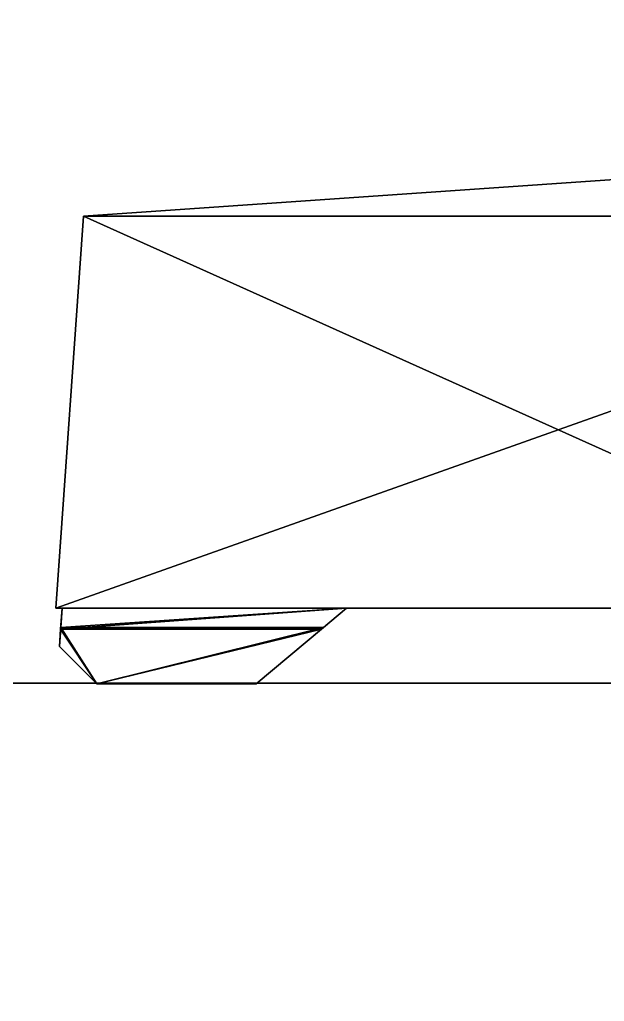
# Model space of a CAD drawing. Extents: x -469 to 3226, y 1395 to 4288.
# Drawn here: x 184.3 to 215.5, y 2224 to 2276.4 of the extents above; entities that cross this region are included whole.
import ezdxf

# ---------------------------------------------------------------- set-up
doc = ezdxf.new("R2010")
doc.units = 0
for name, color, linetype in [('LAYER0', 7, 'CONTINUOUS'), ('LAYER1', 7, 'CONTINUOUS'), ('LAYER101', 7, 'CONTINUOUS'), ('LAYER138', 253, 'CONTINUOUS'), ('LAYER141', 253, 'CONTINUOUS'), ('LAYER144', 253, 'CONTINUOUS'), ('LAYER147', 253, 'CONTINUOUS'), ('LAYER150', 253, 'CONTINUOUS'), ('LAYER83', 9, 'CONTINUOUS'), ('LAYER85', 7, 'CONTINUOUS'), ('LAYER92', 7, 'CONTINUOUS'), ('LAYER93', 7, 'CONTINUOUS'), ('LAYER94', 7, 'CONTINUOUS'), ('LAYER95', 7, 'CONTINUOUS'), ('LAYER96', 7, 'CONTINUOUS')]:
    doc.layers.add(name, color=color, linetype=linetype)

msp = doc.modelspace()

# ---------------------------------------------------------------- linework, layer by layer
at = {"layer": 'LAYER0', "invisible_edges": 1}
for points in [[(3116.174, 4288.024, -5), (-468.8259, 1395.024, -5), (-468.8259, 4288.024, -5), (3116.174, 4288.024, -5)], [(-468.8259, 1395.024, -5), (3116.174, 4288.024, -5), (3116.174, 1395.024, -5), (-468.8259, 1395.024, -5)], [(3116.174, 1395.024), (-468.8259, 4288.024), (-468.8259, 1395.024), (3116.174, 1395.024)], [(-468.8259, 4288.024), (3116.174, 1395.024), (3116.174, 4288.024), (-468.8259, 4288.024)]]:
    msp.add_3dface(points, dxfattribs=at)
at = {"layer": 'LAYER101', "invisible_edges": 1}
for points in [[(-303.8259, 2241.024, 2379), (276.1741, 3045.694, 2379), (-303.8259, 3045.694, 2379), (-303.8259, 2241.024, 2379)], [(276.1741, 3045.694, 2379), (-303.8259, 2241.024, 2379), (276.1741, 2241.024, 2379), (276.1741, 3045.694, 2379)], [(276.1741, 2241.024, 2361), (-303.8259, 3045.694, 2361), (276.1741, 3045.694, 2361), (276.1741, 2241.024, 2361)], [(-303.8259, 3045.694, 2361), (276.1741, 2241.024, 2361), (-303.8259, 2241.024, 2361), (-303.8259, 3045.694, 2361)], [(-303.8259, 2241.024, 2379), (276.1741, 2241.024, 2361), (276.1741, 2241.024, 2379), (-303.8259, 2241.024, 2379)], [(276.1741, 2241.024, 2361), (-303.8259, 2241.024, 2379), (-303.8259, 2241.024, 2361), (276.1741, 2241.024, 2361)]]:
    msp.add_3dface(points, dxfattribs=at)
at = {"layer": 'LAYER138'}
for points in [[(187.6797, 2265.949, 175.6), (245.1851, 2269.924, 175.6), (245.1851, 2265.949, 175.6), (187.6797, 2265.949, 175.6)], [(187.6797, 2265.949, 190.4), (245.1851, 2265.949, 190.4), (245.1851, 2269.924, 190.4), (187.6797, 2265.949, 190.4)], [(187.6797, 2265.949, 175.6), (187.6797, 2265.949, 190.4), (245.1851, 2269.924, 190.4), (187.6797, 2265.949, 175.6)], [(245.1851, 2269.924, 175.6), (187.6797, 2265.949, 175.6), (245.1851, 2269.924, 190.4), (245.1851, 2269.924, 175.6)], [(245.1851, 2265.949, 191.8), (187.6797, 2265.949, 191.8), (186.2164, 2245.024, 191.8), (245.1851, 2265.949, 191.8)], [(234.2143, 2245.024, 191.8), (245.1851, 2265.949, 191.8), (186.2164, 2245.024, 191.8), (234.2143, 2245.024, 191.8)], [(186.2164, 2245.024, 191.8), (187.6797, 2265.949, 174.2), (186.2164, 2245.024, 174.2), (186.2164, 2245.024, 191.8)], [(187.6797, 2265.949, 191.8), (187.6797, 2265.949, 174.2), (186.2164, 2245.024, 191.8), (187.6797, 2265.949, 191.8)], [(234.2143, 2245.024, 174.2), (186.2164, 2245.024, 174.2), (187.6797, 2265.949, 174.2), (234.2143, 2245.024, 174.2)], [(245.1851, 2265.949, 174.2), (234.2143, 2245.024, 174.2), (187.6797, 2265.949, 174.2), (245.1851, 2265.949, 174.2)], [(187.6797, 2265.949, 175.6), (245.1851, 2265.949, 175.6), (245.1851, 2265.949, 174.2), (187.6797, 2265.949, 175.6)], [(187.6797, 2265.949, 174.2), (187.6797, 2265.949, 175.6), (245.1851, 2265.949, 174.2), (187.6797, 2265.949, 174.2)], [(245.1851, 2265.949, 191.8), (187.6797, 2265.949, 190.4), (187.6797, 2265.949, 191.8), (245.1851, 2265.949, 191.8)], [(245.1851, 2265.949, 190.4), (187.6797, 2265.949, 190.4), (245.1851, 2265.949, 191.8), (245.1851, 2265.949, 190.4)], [(234.2143, 2245.024, 191.8), (186.2164, 2245.024, 191.8), (186.2164, 2245.024, 174.2), (234.2143, 2245.024, 191.8)], [(234.2143, 2245.024, 174.2), (234.2143, 2245.024, 191.8), (186.2164, 2245.024, 174.2), (234.2143, 2245.024, 174.2)], [(186.4653, 2243.9, 191.525), (186.4718, 2243.992, 192.125), (186.5439, 2245.024, 191.1709), (186.4653, 2243.9, 191.525)], [(186.4653, 2243.9, 191.525), (201.7391, 2245.024, 191.1709), (200.3997, 2243.9, 191.525), (186.4653, 2243.9, 191.525)], [(186.5439, 2245.024, 191.1709), (201.7391, 2245.024, 191.1709), (186.4653, 2243.9, 191.525), (186.5439, 2245.024, 191.1709)], [(186.4653, 2243.9, 174.475), (186.5439, 2245.024, 174.8291), (186.4718, 2243.992, 173.875), (186.4653, 2243.9, 174.475)], [(186.4653, 2243.9, 174.475), (200.3997, 2243.9, 174.475), (201.7391, 2245.024, 174.8291), (186.4653, 2243.9, 174.475)], [(186.5439, 2245.024, 174.8291), (186.4653, 2243.9, 174.475), (201.7391, 2245.024, 174.8291), (186.5439, 2245.024, 174.8291)], [(186.4718, 2243.992, 192.125), (201.7391, 2245.024, 191.8), (186.5439, 2245.024, 191.8), (186.4718, 2243.992, 192.125)], [(200.5096, 2243.992, 192.125), (201.7391, 2245.024, 191.8), (186.4718, 2243.992, 192.125), (200.5096, 2243.992, 192.125)], [(186.4718, 2243.992, 192.125), (186.5439, 2245.024, 191.8), (186.5439, 2245.024, 191.1709), (186.4718, 2243.992, 192.125)], [(186.4718, 2243.992, 173.875), (186.5439, 2245.024, 174.2), (201.7391, 2245.024, 174.2), (186.4718, 2243.992, 173.875)], [(200.5096, 2243.992, 173.875), (186.4718, 2243.992, 173.875), (201.7391, 2245.024, 174.2), (200.5096, 2243.992, 173.875)], [(186.4718, 2243.992, 173.875), (186.5439, 2245.024, 174.8291), (186.5439, 2245.024, 174.2), (186.4718, 2243.992, 173.875)], [(200.5096, 2243.992, 192.125), (200.3997, 2243.9, 191.525), (201.7391, 2245.024, 191.1709), (200.5096, 2243.992, 192.125)], [(200.5096, 2243.992, 173.875), (201.7391, 2245.024, 174.8291), (200.3997, 2243.9, 174.475), (200.5096, 2243.992, 173.875)], [(201.7391, 2245.024, 191.8), (200.5096, 2243.992, 192.125), (201.7391, 2245.024, 191.1709), (201.7391, 2245.024, 191.8)], [(201.7391, 2245.024, 174.2), (201.7391, 2245.024, 174.8291), (200.5096, 2243.992, 173.875), (201.7391, 2245.024, 174.2)], [(188.4055, 2240.974, 192.125), (186.4718, 2243.992, 192.125), (186.4055, 2242.974, 192.125), (188.4055, 2240.974, 192.125)], [(188.4055, 2240.974, 173.875), (186.4055, 2242.974, 173.875), (186.4718, 2243.992, 173.875), (188.4055, 2240.974, 173.875)], [(186.4718, 2243.992, 192.125), (186.4653, 2243.9, 191.525), (186.4055, 2242.974, 192.125), (186.4718, 2243.992, 192.125)], [(186.4718, 2243.992, 173.875), (186.4055, 2242.974, 173.875), (186.4653, 2243.9, 174.475), (186.4718, 2243.992, 173.875)], [(186.4718, 2243.992, 192.125), (188.4055, 2240.974, 192.125), (200.5096, 2243.992, 192.125), (186.4718, 2243.992, 192.125)], [(186.4718, 2243.992, 173.875), (200.5096, 2243.992, 173.875), (188.4055, 2240.974, 173.875), (186.4718, 2243.992, 173.875)], [(188.4055, 2240.974, 192.125), (196.9125, 2240.974, 192.125), (200.5096, 2243.992, 192.125), (188.4055, 2240.974, 192.125)], [(188.4055, 2240.974, 173.875), (200.5096, 2243.992, 173.875), (196.9125, 2240.974, 173.875), (188.4055, 2240.974, 173.875)], [(200.5096, 2243.992, 192.125), (196.9125, 2240.974, 192.125), (200.3997, 2243.9, 191.525), (200.5096, 2243.992, 192.125)], [(200.5096, 2243.992, 173.875), (200.3997, 2243.9, 174.475), (196.9125, 2240.974, 173.875), (200.5096, 2243.992, 173.875)], [(186.4653, 2243.9, 191.525), (188.4055, 2240.974, 191.525), (186.4055, 2242.974, 191.525), (186.4653, 2243.9, 191.525)], [(186.4653, 2243.9, 174.475), (186.4055, 2242.974, 174.475), (188.4055, 2240.974, 174.475), (186.4653, 2243.9, 174.475)], [(186.4055, 2242.974, 192.125), (186.4653, 2243.9, 191.525), (186.4055, 2242.974, 191.525), (186.4055, 2242.974, 192.125)], [(186.4055, 2242.974, 173.875), (186.4055, 2242.974, 174.475), (186.4653, 2243.9, 174.475), (186.4055, 2242.974, 173.875)], [(186.4653, 2243.9, 191.525), (200.3997, 2243.9, 191.525), (188.4055, 2240.974, 191.525), (186.4653, 2243.9, 191.525)], [(186.4653, 2243.9, 174.475), (188.4055, 2240.974, 174.475), (200.3997, 2243.9, 174.475), (186.4653, 2243.9, 174.475)], [(188.4055, 2240.974, 191.525), (200.3997, 2243.9, 191.525), (196.9125, 2240.974, 191.525), (188.4055, 2240.974, 191.525)], [(188.4055, 2240.974, 174.475), (196.9125, 2240.974, 174.475), (200.3997, 2243.9, 174.475), (188.4055, 2240.974, 174.475)], [(196.9125, 2240.974, 192.125), (196.9125, 2240.974, 191.525), (200.3997, 2243.9, 191.525), (196.9125, 2240.974, 192.125)], [(196.9125, 2240.974, 173.875), (200.3997, 2243.9, 174.475), (196.9125, 2240.974, 174.475), (196.9125, 2240.974, 173.875)], [(188.4055, 2240.974, 192.125), (186.4055, 2242.974, 191.525), (188.4055, 2240.974, 191.525), (188.4055, 2240.974, 192.125)], [(186.4055, 2242.974, 192.125), (186.4055, 2242.974, 191.525), (188.4055, 2240.974, 192.125), (186.4055, 2242.974, 192.125)], [(188.4055, 2240.974, 173.875), (188.4055, 2240.974, 174.475), (186.4055, 2242.974, 174.475), (188.4055, 2240.974, 173.875)], [(186.4055, 2242.974, 173.875), (188.4055, 2240.974, 173.875), (186.4055, 2242.974, 174.475), (186.4055, 2242.974, 173.875)], [(188.4055, 2240.974, 192.125), (188.4055, 2240.974, 191.525), (196.9125, 2240.974, 191.525), (188.4055, 2240.974, 192.125)], [(196.9125, 2240.974, 192.125), (188.4055, 2240.974, 192.125), (196.9125, 2240.974, 191.525), (196.9125, 2240.974, 192.125)], [(188.4055, 2240.974, 173.875), (196.9125, 2240.974, 174.475), (188.4055, 2240.974, 174.475), (188.4055, 2240.974, 173.875)], [(196.9125, 2240.974, 173.875), (196.9125, 2240.974, 174.475), (188.4055, 2240.974, 173.875), (196.9125, 2240.974, 173.875)]]:
    msp.add_3dface(points, dxfattribs=at)
at = {"layer": 'LAYER141'}
for points in [[(187.6797, 2265.949, 699.1), (245.1851, 2269.924, 699.1), (245.1851, 2265.949, 699.1), (187.6797, 2265.949, 699.1)], [(187.6797, 2265.949, 713.9), (245.1851, 2265.949, 713.9), (245.1851, 2269.924, 713.9), (187.6797, 2265.949, 713.9)], [(187.6797, 2265.949, 699.1), (187.6797, 2265.949, 713.9), (245.1851, 2269.924, 713.9), (187.6797, 2265.949, 699.1)], [(245.1851, 2269.924, 699.1), (187.6797, 2265.949, 699.1), (245.1851, 2269.924, 713.9), (245.1851, 2269.924, 699.1)], [(245.1851, 2265.949, 715.3), (187.6797, 2265.949, 715.3), (186.2164, 2245.024, 715.3), (245.1851, 2265.949, 715.3)], [(234.2143, 2245.024, 715.3), (245.1851, 2265.949, 715.3), (186.2164, 2245.024, 715.3), (234.2143, 2245.024, 715.3)], [(186.2164, 2245.024, 715.3), (187.6797, 2265.949, 697.7), (186.2164, 2245.024, 697.7), (186.2164, 2245.024, 715.3)], [(187.6797, 2265.949, 715.3), (187.6797, 2265.949, 697.7), (186.2164, 2245.024, 715.3), (187.6797, 2265.949, 715.3)], [(234.2143, 2245.024, 697.7), (186.2164, 2245.024, 697.7), (187.6797, 2265.949, 697.7), (234.2143, 2245.024, 697.7)], [(245.1851, 2265.949, 697.7), (234.2143, 2245.024, 697.7), (187.6797, 2265.949, 697.7), (245.1851, 2265.949, 697.7)], [(187.6797, 2265.949, 699.1), (245.1851, 2265.949, 699.1), (245.1851, 2265.949, 697.7), (187.6797, 2265.949, 699.1)], [(187.6797, 2265.949, 697.7), (187.6797, 2265.949, 699.1), (245.1851, 2265.949, 697.7), (187.6797, 2265.949, 697.7)], [(245.1851, 2265.949, 715.3), (187.6797, 2265.949, 713.9), (187.6797, 2265.949, 715.3), (245.1851, 2265.949, 715.3)], [(245.1851, 2265.949, 713.9), (187.6797, 2265.949, 713.9), (245.1851, 2265.949, 715.3), (245.1851, 2265.949, 713.9)], [(234.2143, 2245.024, 715.3), (186.2164, 2245.024, 715.3), (186.2164, 2245.024, 697.7), (234.2143, 2245.024, 715.3)], [(234.2143, 2245.024, 697.7), (234.2143, 2245.024, 715.3), (186.2164, 2245.024, 697.7), (234.2143, 2245.024, 697.7)], [(186.4653, 2243.9, 715.025), (186.4718, 2243.992, 715.625), (186.5439, 2245.024, 714.671), (186.4653, 2243.9, 715.025)], [(186.4653, 2243.9, 715.025), (201.7391, 2245.024, 714.671), (200.3997, 2243.9, 715.025), (186.4653, 2243.9, 715.025)], [(186.5439, 2245.024, 714.671), (201.7391, 2245.024, 714.671), (186.4653, 2243.9, 715.025), (186.5439, 2245.024, 714.671)], [(186.4653, 2243.9, 697.975), (186.5439, 2245.024, 698.329), (186.4718, 2243.992, 697.375), (186.4653, 2243.9, 697.975)], [(186.4653, 2243.9, 697.975), (200.3997, 2243.9, 697.975), (201.7391, 2245.024, 698.329), (186.4653, 2243.9, 697.975)], [(186.5439, 2245.024, 698.329), (186.4653, 2243.9, 697.975), (201.7391, 2245.024, 698.329), (186.5439, 2245.024, 698.329)], [(186.4718, 2243.992, 715.625), (201.7391, 2245.024, 715.3), (186.5439, 2245.024, 715.3), (186.4718, 2243.992, 715.625)], [(200.5096, 2243.992, 715.625), (201.7391, 2245.024, 715.3), (186.4718, 2243.992, 715.625), (200.5096, 2243.992, 715.625)], [(186.4718, 2243.992, 715.625), (186.5439, 2245.024, 715.3), (186.5439, 2245.024, 714.671), (186.4718, 2243.992, 715.625)], [(186.4718, 2243.992, 697.375), (186.5439, 2245.024, 697.7), (201.7391, 2245.024, 697.7), (186.4718, 2243.992, 697.375)], [(200.5096, 2243.992, 697.375), (186.4718, 2243.992, 697.375), (201.7391, 2245.024, 697.7), (200.5096, 2243.992, 697.375)], [(186.4718, 2243.992, 697.375), (186.5439, 2245.024, 698.329), (186.5439, 2245.024, 697.7), (186.4718, 2243.992, 697.375)], [(200.5096, 2243.992, 715.625), (200.3997, 2243.9, 715.025), (201.7391, 2245.024, 714.671), (200.5096, 2243.992, 715.625)], [(200.5096, 2243.992, 697.375), (201.7391, 2245.024, 698.329), (200.3997, 2243.9, 697.975), (200.5096, 2243.992, 697.375)], [(201.7391, 2245.024, 715.3), (200.5096, 2243.992, 715.625), (201.7391, 2245.024, 714.671), (201.7391, 2245.024, 715.3)], [(201.7391, 2245.024, 697.7), (201.7391, 2245.024, 698.329), (200.5096, 2243.992, 697.375), (201.7391, 2245.024, 697.7)], [(188.4055, 2240.974, 715.625), (186.4718, 2243.992, 715.625), (186.4055, 2242.974, 715.625), (188.4055, 2240.974, 715.625)], [(188.4055, 2240.974, 697.375), (186.4055, 2242.974, 697.375), (186.4718, 2243.992, 697.375), (188.4055, 2240.974, 697.375)], [(186.4718, 2243.992, 715.625), (186.4653, 2243.9, 715.025), (186.4055, 2242.974, 715.625), (186.4718, 2243.992, 715.625)], [(186.4718, 2243.992, 697.375), (186.4055, 2242.974, 697.375), (186.4653, 2243.9, 697.975), (186.4718, 2243.992, 697.375)], [(186.4718, 2243.992, 715.625), (188.4055, 2240.974, 715.625), (200.5096, 2243.992, 715.625), (186.4718, 2243.992, 715.625)], [(186.4718, 2243.992, 697.375), (200.5096, 2243.992, 697.375), (188.4055, 2240.974, 697.375), (186.4718, 2243.992, 697.375)], [(188.4055, 2240.974, 715.625), (196.9125, 2240.974, 715.625), (200.5096, 2243.992, 715.625), (188.4055, 2240.974, 715.625)], [(188.4055, 2240.974, 697.375), (200.5096, 2243.992, 697.375), (196.9125, 2240.974, 697.375), (188.4055, 2240.974, 697.375)], [(200.5096, 2243.992, 715.625), (196.9125, 2240.974, 715.625), (200.3997, 2243.9, 715.025), (200.5096, 2243.992, 715.625)], [(200.5096, 2243.992, 697.375), (200.3997, 2243.9, 697.975), (196.9125, 2240.974, 697.375), (200.5096, 2243.992, 697.375)], [(186.4653, 2243.9, 715.025), (188.4055, 2240.974, 715.025), (186.4055, 2242.974, 715.025), (186.4653, 2243.9, 715.025)], [(186.4653, 2243.9, 697.975), (186.4055, 2242.974, 697.975), (188.4055, 2240.974, 697.975), (186.4653, 2243.9, 697.975)], [(186.4055, 2242.974, 715.625), (186.4653, 2243.9, 715.025), (186.4055, 2242.974, 715.025), (186.4055, 2242.974, 715.625)], [(186.4055, 2242.974, 697.375), (186.4055, 2242.974, 697.975), (186.4653, 2243.9, 697.975), (186.4055, 2242.974, 697.375)], [(186.4653, 2243.9, 715.025), (200.3997, 2243.9, 715.025), (188.4055, 2240.974, 715.025), (186.4653, 2243.9, 715.025)], [(186.4653, 2243.9, 697.975), (188.4055, 2240.974, 697.975), (200.3997, 2243.9, 697.975), (186.4653, 2243.9, 697.975)], [(188.4055, 2240.974, 715.025), (200.3997, 2243.9, 715.025), (196.9125, 2240.974, 715.025), (188.4055, 2240.974, 715.025)], [(188.4055, 2240.974, 697.975), (196.9125, 2240.974, 697.975), (200.3997, 2243.9, 697.975), (188.4055, 2240.974, 697.975)], [(196.9125, 2240.974, 715.625), (196.9125, 2240.974, 715.025), (200.3997, 2243.9, 715.025), (196.9125, 2240.974, 715.625)], [(196.9125, 2240.974, 697.375), (200.3997, 2243.9, 697.975), (196.9125, 2240.974, 697.975), (196.9125, 2240.974, 697.375)], [(188.4055, 2240.974, 715.625), (186.4055, 2242.974, 715.025), (188.4055, 2240.974, 715.025), (188.4055, 2240.974, 715.625)], [(186.4055, 2242.974, 715.625), (186.4055, 2242.974, 715.025), (188.4055, 2240.974, 715.625), (186.4055, 2242.974, 715.625)], [(188.4055, 2240.974, 697.375), (188.4055, 2240.974, 697.975), (186.4055, 2242.974, 697.975), (188.4055, 2240.974, 697.375)], [(186.4055, 2242.974, 697.375), (188.4055, 2240.974, 697.375), (186.4055, 2242.974, 697.975), (186.4055, 2242.974, 697.375)], [(188.4055, 2240.974, 715.625), (188.4055, 2240.974, 715.025), (196.9125, 2240.974, 715.025), (188.4055, 2240.974, 715.625)], [(196.9125, 2240.974, 715.625), (188.4055, 2240.974, 715.625), (196.9125, 2240.974, 715.025), (196.9125, 2240.974, 715.625)], [(188.4055, 2240.974, 697.375), (196.9125, 2240.974, 697.975), (188.4055, 2240.974, 697.975), (188.4055, 2240.974, 697.375)], [(196.9125, 2240.974, 697.375), (196.9125, 2240.974, 697.975), (188.4055, 2240.974, 697.375), (196.9125, 2240.974, 697.375)]]:
    msp.add_3dface(points, dxfattribs=at)
at = {"layer": 'LAYER144'}
for points in [[(187.6797, 2265.949, 1222.6), (245.1851, 2269.924, 1222.6), (245.1851, 2265.949, 1222.6), (187.6797, 2265.949, 1222.6)], [(187.6797, 2265.949, 1237.4), (245.1851, 2265.949, 1237.4), (245.1851, 2269.924, 1237.4), (187.6797, 2265.949, 1237.4)], [(187.6797, 2265.949, 1222.6), (187.6797, 2265.949, 1237.4), (245.1851, 2269.924, 1237.4), (187.6797, 2265.949, 1222.6)], [(245.1851, 2269.924, 1222.6), (187.6797, 2265.949, 1222.6), (245.1851, 2269.924, 1237.4), (245.1851, 2269.924, 1222.6)], [(245.1851, 2265.949, 1238.8), (187.6797, 2265.949, 1238.8), (186.2164, 2245.024, 1238.8), (245.1851, 2265.949, 1238.8)], [(234.2143, 2245.024, 1238.8), (245.1851, 2265.949, 1238.8), (186.2164, 2245.024, 1238.8), (234.2143, 2245.024, 1238.8)], [(186.2164, 2245.024, 1238.8), (187.6797, 2265.949, 1221.2), (186.2164, 2245.024, 1221.2), (186.2164, 2245.024, 1238.8)], [(187.6797, 2265.949, 1238.8), (187.6797, 2265.949, 1221.2), (186.2164, 2245.024, 1238.8), (187.6797, 2265.949, 1238.8)], [(234.2143, 2245.024, 1221.2), (186.2164, 2245.024, 1221.2), (187.6797, 2265.949, 1221.2), (234.2143, 2245.024, 1221.2)], [(245.1851, 2265.949, 1221.2), (234.2143, 2245.024, 1221.2), (187.6797, 2265.949, 1221.2), (245.1851, 2265.949, 1221.2)], [(187.6797, 2265.949, 1222.6), (245.1851, 2265.949, 1222.6), (245.1851, 2265.949, 1221.2), (187.6797, 2265.949, 1222.6)], [(187.6797, 2265.949, 1221.2), (187.6797, 2265.949, 1222.6), (245.1851, 2265.949, 1221.2), (187.6797, 2265.949, 1221.2)], [(245.1851, 2265.949, 1238.8), (187.6797, 2265.949, 1237.4), (187.6797, 2265.949, 1238.8), (245.1851, 2265.949, 1238.8)], [(245.1851, 2265.949, 1237.4), (187.6797, 2265.949, 1237.4), (245.1851, 2265.949, 1238.8), (245.1851, 2265.949, 1237.4)], [(234.2143, 2245.024, 1238.8), (186.2164, 2245.024, 1238.8), (186.2164, 2245.024, 1221.2), (234.2143, 2245.024, 1238.8)], [(234.2143, 2245.024, 1221.2), (234.2143, 2245.024, 1238.8), (186.2164, 2245.024, 1221.2), (234.2143, 2245.024, 1221.2)], [(186.4653, 2243.9, 1238.525), (186.4718, 2243.992, 1239.125), (186.5439, 2245.024, 1238.171), (186.4653, 2243.9, 1238.525)], [(186.4653, 2243.9, 1238.525), (201.7391, 2245.024, 1238.171), (200.3997, 2243.9, 1238.525), (186.4653, 2243.9, 1238.525)], [(186.5439, 2245.024, 1238.171), (201.7391, 2245.024, 1238.171), (186.4653, 2243.9, 1238.525), (186.5439, 2245.024, 1238.171)], [(186.4653, 2243.9, 1221.475), (186.5439, 2245.024, 1221.829), (186.4718, 2243.992, 1220.875), (186.4653, 2243.9, 1221.475)], [(186.4653, 2243.9, 1221.475), (200.3997, 2243.9, 1221.475), (201.7391, 2245.024, 1221.829), (186.4653, 2243.9, 1221.475)], [(186.5439, 2245.024, 1221.829), (186.4653, 2243.9, 1221.475), (201.7391, 2245.024, 1221.829), (186.5439, 2245.024, 1221.829)], [(186.4718, 2243.992, 1239.125), (201.7391, 2245.024, 1238.8), (186.5439, 2245.024, 1238.8), (186.4718, 2243.992, 1239.125)], [(200.5096, 2243.992, 1239.125), (201.7391, 2245.024, 1238.8), (186.4718, 2243.992, 1239.125), (200.5096, 2243.992, 1239.125)], [(186.4718, 2243.992, 1239.125), (186.5439, 2245.024, 1238.8), (186.5439, 2245.024, 1238.171), (186.4718, 2243.992, 1239.125)], [(186.4718, 2243.992, 1220.875), (186.5439, 2245.024, 1221.2), (201.7391, 2245.024, 1221.2), (186.4718, 2243.992, 1220.875)], [(200.5096, 2243.992, 1220.875), (186.4718, 2243.992, 1220.875), (201.7391, 2245.024, 1221.2), (200.5096, 2243.992, 1220.875)], [(186.4718, 2243.992, 1220.875), (186.5439, 2245.024, 1221.829), (186.5439, 2245.024, 1221.2), (186.4718, 2243.992, 1220.875)], [(200.5096, 2243.992, 1239.125), (200.3997, 2243.9, 1238.525), (201.7391, 2245.024, 1238.171), (200.5096, 2243.992, 1239.125)], [(200.5096, 2243.992, 1220.875), (201.7391, 2245.024, 1221.829), (200.3997, 2243.9, 1221.475), (200.5096, 2243.992, 1220.875)], [(201.7391, 2245.024, 1238.8), (200.5096, 2243.992, 1239.125), (201.7391, 2245.024, 1238.171), (201.7391, 2245.024, 1238.8)], [(201.7391, 2245.024, 1221.2), (201.7391, 2245.024, 1221.829), (200.5096, 2243.992, 1220.875), (201.7391, 2245.024, 1221.2)], [(188.4055, 2240.974, 1239.125), (186.4718, 2243.992, 1239.125), (186.4055, 2242.974, 1239.125), (188.4055, 2240.974, 1239.125)], [(188.4055, 2240.974, 1220.875), (186.4055, 2242.974, 1220.875), (186.4718, 2243.992, 1220.875), (188.4055, 2240.974, 1220.875)], [(186.4718, 2243.992, 1239.125), (186.4653, 2243.9, 1238.525), (186.4055, 2242.974, 1239.125), (186.4718, 2243.992, 1239.125)], [(186.4718, 2243.992, 1220.875), (186.4055, 2242.974, 1220.875), (186.4653, 2243.9, 1221.475), (186.4718, 2243.992, 1220.875)], [(186.4718, 2243.992, 1239.125), (188.4055, 2240.974, 1239.125), (200.5096, 2243.992, 1239.125), (186.4718, 2243.992, 1239.125)], [(186.4718, 2243.992, 1220.875), (200.5096, 2243.992, 1220.875), (188.4055, 2240.974, 1220.875), (186.4718, 2243.992, 1220.875)], [(188.4055, 2240.974, 1239.125), (196.9125, 2240.974, 1239.125), (200.5096, 2243.992, 1239.125), (188.4055, 2240.974, 1239.125)], [(188.4055, 2240.974, 1220.875), (200.5096, 2243.992, 1220.875), (196.9125, 2240.974, 1220.875), (188.4055, 2240.974, 1220.875)], [(200.5096, 2243.992, 1239.125), (196.9125, 2240.974, 1239.125), (200.3997, 2243.9, 1238.525), (200.5096, 2243.992, 1239.125)], [(200.5096, 2243.992, 1220.875), (200.3997, 2243.9, 1221.475), (196.9125, 2240.974, 1220.875), (200.5096, 2243.992, 1220.875)], [(186.4653, 2243.9, 1238.525), (188.4055, 2240.974, 1238.525), (186.4055, 2242.974, 1238.525), (186.4653, 2243.9, 1238.525)], [(186.4653, 2243.9, 1221.475), (186.4055, 2242.974, 1221.475), (188.4055, 2240.974, 1221.475), (186.4653, 2243.9, 1221.475)], [(186.4055, 2242.974, 1239.125), (186.4653, 2243.9, 1238.525), (186.4055, 2242.974, 1238.525), (186.4055, 2242.974, 1239.125)], [(186.4055, 2242.974, 1220.875), (186.4055, 2242.974, 1221.475), (186.4653, 2243.9, 1221.475), (186.4055, 2242.974, 1220.875)], [(186.4653, 2243.9, 1238.525), (200.3997, 2243.9, 1238.525), (188.4055, 2240.974, 1238.525), (186.4653, 2243.9, 1238.525)], [(186.4653, 2243.9, 1221.475), (188.4055, 2240.974, 1221.475), (200.3997, 2243.9, 1221.475), (186.4653, 2243.9, 1221.475)], [(188.4055, 2240.974, 1238.525), (200.3997, 2243.9, 1238.525), (196.9125, 2240.974, 1238.525), (188.4055, 2240.974, 1238.525)], [(188.4055, 2240.974, 1221.475), (196.9125, 2240.974, 1221.475), (200.3997, 2243.9, 1221.475), (188.4055, 2240.974, 1221.475)], [(196.9125, 2240.974, 1239.125), (196.9125, 2240.974, 1238.525), (200.3997, 2243.9, 1238.525), (196.9125, 2240.974, 1239.125)], [(196.9125, 2240.974, 1220.875), (200.3997, 2243.9, 1221.475), (196.9125, 2240.974, 1221.475), (196.9125, 2240.974, 1220.875)], [(188.4055, 2240.974, 1239.125), (186.4055, 2242.974, 1238.525), (188.4055, 2240.974, 1238.525), (188.4055, 2240.974, 1239.125)], [(186.4055, 2242.974, 1239.125), (186.4055, 2242.974, 1238.525), (188.4055, 2240.974, 1239.125), (186.4055, 2242.974, 1239.125)], [(188.4055, 2240.974, 1220.875), (188.4055, 2240.974, 1221.475), (186.4055, 2242.974, 1221.475), (188.4055, 2240.974, 1220.875)], [(186.4055, 2242.974, 1220.875), (188.4055, 2240.974, 1220.875), (186.4055, 2242.974, 1221.475), (186.4055, 2242.974, 1220.875)], [(188.4055, 2240.974, 1239.125), (188.4055, 2240.974, 1238.525), (196.9125, 2240.974, 1238.525), (188.4055, 2240.974, 1239.125)], [(196.9125, 2240.974, 1239.125), (188.4055, 2240.974, 1239.125), (196.9125, 2240.974, 1238.525), (196.9125, 2240.974, 1239.125)], [(188.4055, 2240.974, 1220.875), (196.9125, 2240.974, 1221.475), (188.4055, 2240.974, 1221.475), (188.4055, 2240.974, 1220.875)], [(196.9125, 2240.974, 1220.875), (196.9125, 2240.974, 1221.475), (188.4055, 2240.974, 1220.875), (196.9125, 2240.974, 1220.875)]]:
    msp.add_3dface(points, dxfattribs=at)
at = {"layer": 'LAYER147'}
for points in [[(187.6797, 2265.949, 1746.1), (245.1851, 2269.924, 1746.1), (245.1851, 2265.949, 1746.1), (187.6797, 2265.949, 1746.1)], [(187.6797, 2265.949, 1760.9), (245.1851, 2265.949, 1760.9), (245.1851, 2269.924, 1760.9), (187.6797, 2265.949, 1760.9)], [(187.6797, 2265.949, 1746.1), (187.6797, 2265.949, 1760.9), (245.1851, 2269.924, 1760.9), (187.6797, 2265.949, 1746.1)], [(245.1851, 2269.924, 1746.1), (187.6797, 2265.949, 1746.1), (245.1851, 2269.924, 1760.9), (245.1851, 2269.924, 1746.1)], [(245.1851, 2265.949, 1762.3), (187.6797, 2265.949, 1762.3), (186.2164, 2245.024, 1762.3), (245.1851, 2265.949, 1762.3)], [(234.2143, 2245.024, 1762.3), (245.1851, 2265.949, 1762.3), (186.2164, 2245.024, 1762.3), (234.2143, 2245.024, 1762.3)], [(186.2164, 2245.024, 1762.3), (187.6797, 2265.949, 1744.7), (186.2164, 2245.024, 1744.7), (186.2164, 2245.024, 1762.3)], [(187.6797, 2265.949, 1762.3), (187.6797, 2265.949, 1744.7), (186.2164, 2245.024, 1762.3), (187.6797, 2265.949, 1762.3)], [(234.2143, 2245.024, 1744.7), (186.2164, 2245.024, 1744.7), (187.6797, 2265.949, 1744.7), (234.2143, 2245.024, 1744.7)], [(245.1851, 2265.949, 1744.7), (234.2143, 2245.024, 1744.7), (187.6797, 2265.949, 1744.7), (245.1851, 2265.949, 1744.7)], [(187.6797, 2265.949, 1746.1), (245.1851, 2265.949, 1746.1), (245.1851, 2265.949, 1744.7), (187.6797, 2265.949, 1746.1)], [(187.6797, 2265.949, 1744.7), (187.6797, 2265.949, 1746.1), (245.1851, 2265.949, 1744.7), (187.6797, 2265.949, 1744.7)], [(245.1851, 2265.949, 1762.3), (187.6797, 2265.949, 1760.9), (187.6797, 2265.949, 1762.3), (245.1851, 2265.949, 1762.3)], [(245.1851, 2265.949, 1760.9), (187.6797, 2265.949, 1760.9), (245.1851, 2265.949, 1762.3), (245.1851, 2265.949, 1760.9)], [(234.2143, 2245.024, 1762.3), (186.2164, 2245.024, 1762.3), (186.2164, 2245.024, 1744.7), (234.2143, 2245.024, 1762.3)], [(234.2143, 2245.024, 1744.7), (234.2143, 2245.024, 1762.3), (186.2164, 2245.024, 1744.7), (234.2143, 2245.024, 1744.7)], [(186.4653, 2243.9, 1762.025), (186.4718, 2243.992, 1762.625), (186.5439, 2245.024, 1761.671), (186.4653, 2243.9, 1762.025)], [(186.4653, 2243.9, 1762.025), (201.7391, 2245.024, 1761.671), (200.3997, 2243.9, 1762.025), (186.4653, 2243.9, 1762.025)], [(186.5439, 2245.024, 1761.671), (201.7391, 2245.024, 1761.671), (186.4653, 2243.9, 1762.025), (186.5439, 2245.024, 1761.671)], [(186.4653, 2243.9, 1744.975), (186.5439, 2245.024, 1745.329), (186.4718, 2243.992, 1744.375), (186.4653, 2243.9, 1744.975)], [(186.4653, 2243.9, 1744.975), (200.3997, 2243.9, 1744.975), (201.7391, 2245.024, 1745.329), (186.4653, 2243.9, 1744.975)], [(186.5439, 2245.024, 1745.329), (186.4653, 2243.9, 1744.975), (201.7391, 2245.024, 1745.329), (186.5439, 2245.024, 1745.329)], [(186.4718, 2243.992, 1762.625), (201.7391, 2245.024, 1762.3), (186.5439, 2245.024, 1762.3), (186.4718, 2243.992, 1762.625)], [(200.5096, 2243.992, 1762.625), (201.7391, 2245.024, 1762.3), (186.4718, 2243.992, 1762.625), (200.5096, 2243.992, 1762.625)], [(186.4718, 2243.992, 1762.625), (186.5439, 2245.024, 1762.3), (186.5439, 2245.024, 1761.671), (186.4718, 2243.992, 1762.625)], [(186.4718, 2243.992, 1744.375), (186.5439, 2245.024, 1744.7), (201.7391, 2245.024, 1744.7), (186.4718, 2243.992, 1744.375)], [(200.5096, 2243.992, 1744.375), (186.4718, 2243.992, 1744.375), (201.7391, 2245.024, 1744.7), (200.5096, 2243.992, 1744.375)], [(186.4718, 2243.992, 1744.375), (186.5439, 2245.024, 1745.329), (186.5439, 2245.024, 1744.7), (186.4718, 2243.992, 1744.375)], [(200.5096, 2243.992, 1762.625), (200.3997, 2243.9, 1762.025), (201.7391, 2245.024, 1761.671), (200.5096, 2243.992, 1762.625)], [(200.5096, 2243.992, 1744.375), (201.7391, 2245.024, 1745.329), (200.3997, 2243.9, 1744.975), (200.5096, 2243.992, 1744.375)], [(201.7391, 2245.024, 1762.3), (200.5096, 2243.992, 1762.625), (201.7391, 2245.024, 1761.671), (201.7391, 2245.024, 1762.3)], [(201.7391, 2245.024, 1744.7), (201.7391, 2245.024, 1745.329), (200.5096, 2243.992, 1744.375), (201.7391, 2245.024, 1744.7)], [(188.4055, 2240.974, 1762.625), (186.4718, 2243.992, 1762.625), (186.4055, 2242.974, 1762.625), (188.4055, 2240.974, 1762.625)], [(188.4055, 2240.974, 1744.375), (186.4055, 2242.974, 1744.375), (186.4718, 2243.992, 1744.375), (188.4055, 2240.974, 1744.375)], [(186.4718, 2243.992, 1762.625), (186.4653, 2243.9, 1762.025), (186.4055, 2242.974, 1762.625), (186.4718, 2243.992, 1762.625)], [(186.4718, 2243.992, 1744.375), (186.4055, 2242.974, 1744.375), (186.4653, 2243.9, 1744.975), (186.4718, 2243.992, 1744.375)], [(186.4718, 2243.992, 1762.625), (188.4055, 2240.974, 1762.625), (200.5096, 2243.992, 1762.625), (186.4718, 2243.992, 1762.625)], [(186.4718, 2243.992, 1744.375), (200.5096, 2243.992, 1744.375), (188.4055, 2240.974, 1744.375), (186.4718, 2243.992, 1744.375)], [(188.4055, 2240.974, 1762.625), (196.9125, 2240.974, 1762.625), (200.5096, 2243.992, 1762.625), (188.4055, 2240.974, 1762.625)], [(188.4055, 2240.974, 1744.375), (200.5096, 2243.992, 1744.375), (196.9125, 2240.974, 1744.375), (188.4055, 2240.974, 1744.375)], [(200.5096, 2243.992, 1762.625), (196.9125, 2240.974, 1762.625), (200.3997, 2243.9, 1762.025), (200.5096, 2243.992, 1762.625)], [(200.5096, 2243.992, 1744.375), (200.3997, 2243.9, 1744.975), (196.9125, 2240.974, 1744.375), (200.5096, 2243.992, 1744.375)], [(186.4653, 2243.9, 1762.025), (188.4055, 2240.974, 1762.025), (186.4055, 2242.974, 1762.025), (186.4653, 2243.9, 1762.025)], [(186.4653, 2243.9, 1744.975), (186.4055, 2242.974, 1744.975), (188.4055, 2240.974, 1744.975), (186.4653, 2243.9, 1744.975)], [(186.4055, 2242.974, 1762.625), (186.4653, 2243.9, 1762.025), (186.4055, 2242.974, 1762.025), (186.4055, 2242.974, 1762.625)], [(186.4055, 2242.974, 1744.375), (186.4055, 2242.974, 1744.975), (186.4653, 2243.9, 1744.975), (186.4055, 2242.974, 1744.375)], [(186.4653, 2243.9, 1762.025), (200.3997, 2243.9, 1762.025), (188.4055, 2240.974, 1762.025), (186.4653, 2243.9, 1762.025)], [(186.4653, 2243.9, 1744.975), (188.4055, 2240.974, 1744.975), (200.3997, 2243.9, 1744.975), (186.4653, 2243.9, 1744.975)], [(188.4055, 2240.974, 1762.025), (200.3997, 2243.9, 1762.025), (196.9125, 2240.974, 1762.025), (188.4055, 2240.974, 1762.025)], [(188.4055, 2240.974, 1744.975), (196.9125, 2240.974, 1744.975), (200.3997, 2243.9, 1744.975), (188.4055, 2240.974, 1744.975)], [(196.9125, 2240.974, 1762.625), (196.9125, 2240.974, 1762.025), (200.3997, 2243.9, 1762.025), (196.9125, 2240.974, 1762.625)], [(196.9125, 2240.974, 1744.375), (200.3997, 2243.9, 1744.975), (196.9125, 2240.974, 1744.975), (196.9125, 2240.974, 1744.375)], [(188.4055, 2240.974, 1762.625), (186.4055, 2242.974, 1762.025), (188.4055, 2240.974, 1762.025), (188.4055, 2240.974, 1762.625)], [(186.4055, 2242.974, 1762.625), (186.4055, 2242.974, 1762.025), (188.4055, 2240.974, 1762.625), (186.4055, 2242.974, 1762.625)], [(188.4055, 2240.974, 1744.375), (188.4055, 2240.974, 1744.975), (186.4055, 2242.974, 1744.975), (188.4055, 2240.974, 1744.375)], [(186.4055, 2242.974, 1744.375), (188.4055, 2240.974, 1744.375), (186.4055, 2242.974, 1744.975), (186.4055, 2242.974, 1744.375)], [(188.4055, 2240.974, 1762.625), (188.4055, 2240.974, 1762.025), (196.9125, 2240.974, 1762.025), (188.4055, 2240.974, 1762.625)], [(196.9125, 2240.974, 1762.625), (188.4055, 2240.974, 1762.625), (196.9125, 2240.974, 1762.025), (196.9125, 2240.974, 1762.625)], [(188.4055, 2240.974, 1744.375), (196.9125, 2240.974, 1744.975), (188.4055, 2240.974, 1744.975), (188.4055, 2240.974, 1744.375)], [(196.9125, 2240.974, 1744.375), (196.9125, 2240.974, 1744.975), (188.4055, 2240.974, 1744.375), (196.9125, 2240.974, 1744.375)]]:
    msp.add_3dface(points, dxfattribs=at)
at = {"layer": 'LAYER150'}
for points in [[(187.6797, 2265.949, 2269.6), (245.1851, 2269.924, 2269.6), (245.1851, 2265.949, 2269.6), (187.6797, 2265.949, 2269.6)], [(187.6797, 2265.949, 2284.4), (245.1851, 2265.949, 2284.4), (245.1851, 2269.924, 2284.4), (187.6797, 2265.949, 2284.4)], [(187.6797, 2265.949, 2269.6), (187.6797, 2265.949, 2284.4), (245.1851, 2269.924, 2284.4), (187.6797, 2265.949, 2269.6)], [(245.1851, 2269.924, 2269.6), (187.6797, 2265.949, 2269.6), (245.1851, 2269.924, 2284.4), (245.1851, 2269.924, 2269.6)], [(245.1851, 2265.949, 2285.8), (187.6797, 2265.949, 2285.8), (186.2164, 2245.024, 2285.8), (245.1851, 2265.949, 2285.8)], [(234.2143, 2245.024, 2285.8), (245.1851, 2265.949, 2285.8), (186.2164, 2245.024, 2285.8), (234.2143, 2245.024, 2285.8)], [(186.2164, 2245.024, 2285.8), (187.6797, 2265.949, 2268.2), (186.2164, 2245.024, 2268.2), (186.2164, 2245.024, 2285.8)], [(187.6797, 2265.949, 2285.8), (187.6797, 2265.949, 2268.2), (186.2164, 2245.024, 2285.8), (187.6797, 2265.949, 2285.8)], [(234.2143, 2245.024, 2268.2), (186.2164, 2245.024, 2268.2), (187.6797, 2265.949, 2268.2), (234.2143, 2245.024, 2268.2)], [(245.1851, 2265.949, 2268.2), (234.2143, 2245.024, 2268.2), (187.6797, 2265.949, 2268.2), (245.1851, 2265.949, 2268.2)], [(187.6797, 2265.949, 2269.6), (245.1851, 2265.949, 2269.6), (245.1851, 2265.949, 2268.2), (187.6797, 2265.949, 2269.6)], [(187.6797, 2265.949, 2268.2), (187.6797, 2265.949, 2269.6), (245.1851, 2265.949, 2268.2), (187.6797, 2265.949, 2268.2)], [(245.1851, 2265.949, 2285.8), (187.6797, 2265.949, 2284.4), (187.6797, 2265.949, 2285.8), (245.1851, 2265.949, 2285.8)], [(245.1851, 2265.949, 2284.4), (187.6797, 2265.949, 2284.4), (245.1851, 2265.949, 2285.8), (245.1851, 2265.949, 2284.4)], [(234.2143, 2245.024, 2285.8), (186.2164, 2245.024, 2285.8), (186.2164, 2245.024, 2268.2), (234.2143, 2245.024, 2285.8)], [(234.2143, 2245.024, 2268.2), (234.2143, 2245.024, 2285.8), (186.2164, 2245.024, 2268.2), (234.2143, 2245.024, 2268.2)], [(186.4653, 2243.9, 2285.525), (186.4718, 2243.992, 2286.125), (186.5439, 2245.024, 2285.171), (186.4653, 2243.9, 2285.525)], [(186.4653, 2243.9, 2285.525), (201.7391, 2245.024, 2285.171), (200.3997, 2243.9, 2285.525), (186.4653, 2243.9, 2285.525)], [(186.5439, 2245.024, 2285.171), (201.7391, 2245.024, 2285.171), (186.4653, 2243.9, 2285.525), (186.5439, 2245.024, 2285.171)], [(186.4653, 2243.9, 2268.475), (186.5439, 2245.024, 2268.829), (186.4718, 2243.992, 2267.875), (186.4653, 2243.9, 2268.475)], [(186.4653, 2243.9, 2268.475), (200.3997, 2243.9, 2268.475), (201.7391, 2245.024, 2268.829), (186.4653, 2243.9, 2268.475)], [(186.5439, 2245.024, 2268.829), (186.4653, 2243.9, 2268.475), (201.7391, 2245.024, 2268.829), (186.5439, 2245.024, 2268.829)], [(186.4718, 2243.992, 2286.125), (201.7391, 2245.024, 2285.8), (186.5439, 2245.024, 2285.8), (186.4718, 2243.992, 2286.125)], [(200.5096, 2243.992, 2286.125), (201.7391, 2245.024, 2285.8), (186.4718, 2243.992, 2286.125), (200.5096, 2243.992, 2286.125)], [(186.4718, 2243.992, 2286.125), (186.5439, 2245.024, 2285.8), (186.5439, 2245.024, 2285.171), (186.4718, 2243.992, 2286.125)], [(186.4718, 2243.992, 2267.875), (186.5439, 2245.024, 2268.2), (201.7391, 2245.024, 2268.2), (186.4718, 2243.992, 2267.875)], [(200.5096, 2243.992, 2267.875), (186.4718, 2243.992, 2267.875), (201.7391, 2245.024, 2268.2), (200.5096, 2243.992, 2267.875)], [(186.4718, 2243.992, 2267.875), (186.5439, 2245.024, 2268.829), (186.5439, 2245.024, 2268.2), (186.4718, 2243.992, 2267.875)], [(200.5096, 2243.992, 2286.125), (200.3997, 2243.9, 2285.525), (201.7391, 2245.024, 2285.171), (200.5096, 2243.992, 2286.125)], [(200.5096, 2243.992, 2267.875), (201.7391, 2245.024, 2268.829), (200.3997, 2243.9, 2268.475), (200.5096, 2243.992, 2267.875)], [(201.7391, 2245.024, 2285.8), (200.5096, 2243.992, 2286.125), (201.7391, 2245.024, 2285.171), (201.7391, 2245.024, 2285.8)], [(201.7391, 2245.024, 2268.2), (201.7391, 2245.024, 2268.829), (200.5096, 2243.992, 2267.875), (201.7391, 2245.024, 2268.2)], [(188.4055, 2240.974, 2286.125), (186.4718, 2243.992, 2286.125), (186.4055, 2242.974, 2286.125), (188.4055, 2240.974, 2286.125)], [(188.4055, 2240.974, 2267.875), (186.4055, 2242.974, 2267.875), (186.4718, 2243.992, 2267.875), (188.4055, 2240.974, 2267.875)], [(186.4718, 2243.992, 2286.125), (186.4653, 2243.9, 2285.525), (186.4055, 2242.974, 2286.125), (186.4718, 2243.992, 2286.125)], [(186.4718, 2243.992, 2267.875), (186.4055, 2242.974, 2267.875), (186.4653, 2243.9, 2268.475), (186.4718, 2243.992, 2267.875)], [(186.4718, 2243.992, 2286.125), (188.4055, 2240.974, 2286.125), (200.5096, 2243.992, 2286.125), (186.4718, 2243.992, 2286.125)], [(186.4718, 2243.992, 2267.875), (200.5096, 2243.992, 2267.875), (188.4055, 2240.974, 2267.875), (186.4718, 2243.992, 2267.875)], [(188.4055, 2240.974, 2286.125), (196.9125, 2240.974, 2286.125), (200.5096, 2243.992, 2286.125), (188.4055, 2240.974, 2286.125)], [(188.4055, 2240.974, 2267.875), (200.5096, 2243.992, 2267.875), (196.9125, 2240.974, 2267.875), (188.4055, 2240.974, 2267.875)], [(200.5096, 2243.992, 2286.125), (196.9125, 2240.974, 2286.125), (200.3997, 2243.9, 2285.525), (200.5096, 2243.992, 2286.125)], [(200.5096, 2243.992, 2267.875), (200.3997, 2243.9, 2268.475), (196.9125, 2240.974, 2267.875), (200.5096, 2243.992, 2267.875)], [(186.4653, 2243.9, 2285.525), (188.4055, 2240.974, 2285.525), (186.4055, 2242.974, 2285.525), (186.4653, 2243.9, 2285.525)], [(186.4653, 2243.9, 2268.475), (186.4055, 2242.974, 2268.475), (188.4055, 2240.974, 2268.475), (186.4653, 2243.9, 2268.475)], [(186.4055, 2242.974, 2286.125), (186.4653, 2243.9, 2285.525), (186.4055, 2242.974, 2285.525), (186.4055, 2242.974, 2286.125)], [(186.4055, 2242.974, 2267.875), (186.4055, 2242.974, 2268.475), (186.4653, 2243.9, 2268.475), (186.4055, 2242.974, 2267.875)], [(186.4653, 2243.9, 2285.525), (200.3997, 2243.9, 2285.525), (188.4055, 2240.974, 2285.525), (186.4653, 2243.9, 2285.525)], [(186.4653, 2243.9, 2268.475), (188.4055, 2240.974, 2268.475), (200.3997, 2243.9, 2268.475), (186.4653, 2243.9, 2268.475)], [(188.4055, 2240.974, 2285.525), (200.3997, 2243.9, 2285.525), (196.9125, 2240.974, 2285.525), (188.4055, 2240.974, 2285.525)], [(188.4055, 2240.974, 2268.475), (196.9125, 2240.974, 2268.475), (200.3997, 2243.9, 2268.475), (188.4055, 2240.974, 2268.475)], [(196.9125, 2240.974, 2286.125), (196.9125, 2240.974, 2285.525), (200.3997, 2243.9, 2285.525), (196.9125, 2240.974, 2286.125)], [(196.9125, 2240.974, 2267.875), (200.3997, 2243.9, 2268.475), (196.9125, 2240.974, 2268.475), (196.9125, 2240.974, 2267.875)], [(188.4055, 2240.974, 2286.125), (186.4055, 2242.974, 2285.525), (188.4055, 2240.974, 2285.525), (188.4055, 2240.974, 2286.125)], [(186.4055, 2242.974, 2286.125), (186.4055, 2242.974, 2285.525), (188.4055, 2240.974, 2286.125), (186.4055, 2242.974, 2286.125)], [(188.4055, 2240.974, 2267.875), (188.4055, 2240.974, 2268.475), (186.4055, 2242.974, 2268.475), (188.4055, 2240.974, 2267.875)], [(186.4055, 2242.974, 2267.875), (188.4055, 2240.974, 2267.875), (186.4055, 2242.974, 2268.475), (186.4055, 2242.974, 2267.875)], [(188.4055, 2240.974, 2286.125), (188.4055, 2240.974, 2285.525), (196.9125, 2240.974, 2285.525), (188.4055, 2240.974, 2286.125)], [(196.9125, 2240.974, 2286.125), (188.4055, 2240.974, 2286.125), (196.9125, 2240.974, 2285.525), (196.9125, 2240.974, 2286.125)], [(188.4055, 2240.974, 2267.875), (196.9125, 2240.974, 2268.475), (188.4055, 2240.974, 2268.475), (188.4055, 2240.974, 2267.875)], [(196.9125, 2240.974, 2267.875), (196.9125, 2240.974, 2268.475), (188.4055, 2240.974, 2267.875), (196.9125, 2240.974, 2267.875)]]:
    msp.add_3dface(points, dxfattribs=at)
at = {"layer": 'LAYER83', "invisible_edges": 1}
for points in [[(-303.8259, 2241.024, 2380), (276.1741, 2241.024), (-303.8259, 2241.024), (-303.8259, 2241.024, 2380)], [(276.1741, 2241.024), (-303.8259, 2241.024, 2380), (276.1741, 2241.024, 2380), (276.1741, 2241.024)], [(-303.8259, 2223.024), (276.1741, 2241.024), (276.1741, 2223.024), (-303.8259, 2223.024)], [(276.1741, 2241.024), (-303.8259, 2223.024), (-303.8259, 2241.024), (276.1741, 2241.024)], [(-303.8259, 2241.024, 2380), (276.1741, 2223.024, 2380), (276.1741, 2241.024, 2380), (-303.8259, 2241.024, 2380)], [(276.1741, 2223.024, 2380), (-303.8259, 2241.024, 2380), (-303.8259, 2223.024, 2380), (276.1741, 2223.024, 2380)]]:
    msp.add_3dface(points, dxfattribs=at)
at = {"layer": 'LAYER85', "invisible_edges": 1}
for points in [[(-303.8259, 3045.694, 80), (276.1741, 2241.024, 80), (-303.8259, 2241.024, 80), (-303.8259, 3045.694, 80)], [(276.1741, 2241.024, 80), (-303.8259, 3045.694, 80), (276.1741, 3045.694, 80), (276.1741, 2241.024, 80)], [(276.1741, 3045.694, 98), (-303.8259, 2241.024, 98), (276.1741, 2241.024, 98), (276.1741, 3045.694, 98)], [(-303.8259, 2241.024, 98), (276.1741, 3045.694, 98), (-303.8259, 3045.694, 98), (-303.8259, 2241.024, 98)], [(-303.8259, 2241.024, 98), (276.1741, 2241.024, 80), (276.1741, 2241.024, 98), (-303.8259, 2241.024, 98)], [(276.1741, 2241.024, 80), (-303.8259, 2241.024, 98), (-303.8259, 2241.024, 80), (276.1741, 2241.024, 80)]]:
    msp.add_3dface(points, dxfattribs=at)
at = {"layer": 'LAYER92', "invisible_edges": 1}
for points in [[(-279.2259, 2241.024, 2034), (276.1741, 3045.694, 2034), (-279.2259, 3045.694, 2034), (-279.2259, 2241.024, 2034)], [(276.1741, 3045.694, 2034), (-279.2259, 2241.024, 2034), (276.1741, 2241.024, 2034), (276.1741, 3045.694, 2034)], [(276.1741, 2241.024, 2016), (-279.2259, 3045.694, 2016), (276.1741, 3045.694, 2016), (276.1741, 2241.024, 2016)], [(-279.2259, 3045.694, 2016), (276.1741, 2241.024, 2016), (-279.2259, 2241.024, 2016), (-279.2259, 3045.694, 2016)], [(-279.2259, 2241.024, 2034), (276.1741, 2241.024, 2016), (276.1741, 2241.024, 2034), (-279.2259, 2241.024, 2034)], [(276.1741, 2241.024, 2016), (-279.2259, 2241.024, 2034), (-279.2259, 2241.024, 2016), (276.1741, 2241.024, 2016)]]:
    msp.add_3dface(points, dxfattribs=at)
at = {"layer": 'LAYER93', "invisible_edges": 1}
for points in [[(-279.2259, 2241.024, 485.2), (276.1741, 3045.694, 485.2), (-279.2259, 3045.694, 485.2), (-279.2259, 2241.024, 485.2)], [(276.1741, 3045.694, 485.2), (-279.2259, 2241.024, 485.2), (276.1741, 2241.024, 485.2), (276.1741, 3045.694, 485.2)], [(276.1741, 2241.024, 467.2), (-279.2259, 3045.694, 467.2), (276.1741, 3045.694, 467.2), (276.1741, 2241.024, 467.2)], [(-279.2259, 3045.694, 467.2), (276.1741, 2241.024, 467.2), (-279.2259, 2241.024, 467.2), (-279.2259, 3045.694, 467.2)], [(-279.2259, 2241.024, 485.2), (276.1741, 2241.024, 467.2), (276.1741, 2241.024, 485.2), (-279.2259, 2241.024, 485.2)], [(276.1741, 2241.024, 467.2), (-279.2259, 2241.024, 485.2), (-279.2259, 2241.024, 467.2), (276.1741, 2241.024, 467.2)]]:
    msp.add_3dface(points, dxfattribs=at)
at = {"layer": 'LAYER94', "invisible_edges": 1}
for points in [[(-279.2259, 2241.024, 872.4), (276.1741, 3045.694, 872.4), (-279.2259, 3045.694, 872.4), (-279.2259, 2241.024, 872.4)], [(276.1741, 3045.694, 872.4), (-279.2259, 2241.024, 872.4), (276.1741, 2241.024, 872.4), (276.1741, 3045.694, 872.4)], [(276.1741, 2241.024, 854.4), (-279.2259, 3045.694, 854.4), (276.1741, 3045.694, 854.4), (276.1741, 2241.024, 854.4)], [(-279.2259, 3045.694, 854.4), (276.1741, 2241.024, 854.4), (-279.2259, 2241.024, 854.4), (-279.2259, 3045.694, 854.4)], [(-279.2259, 2241.024, 872.4), (276.1741, 2241.024, 854.4), (276.1741, 2241.024, 872.4), (-279.2259, 2241.024, 872.4)], [(276.1741, 2241.024, 854.4), (-279.2259, 2241.024, 872.4), (-279.2259, 2241.024, 854.4), (276.1741, 2241.024, 854.4)]]:
    msp.add_3dface(points, dxfattribs=at)
at = {"layer": 'LAYER95', "invisible_edges": 1}
for points in [[(-279.2259, 2241.024, 1259.6), (276.1741, 3045.694, 1259.6), (-279.2259, 3045.694, 1259.6), (-279.2259, 2241.024, 1259.6)], [(276.1741, 3045.694, 1259.6), (-279.2259, 2241.024, 1259.6), (276.1741, 2241.024, 1259.6), (276.1741, 3045.694, 1259.6)], [(276.1741, 2241.024, 1241.6), (-279.2259, 3045.694, 1241.6), (276.1741, 3045.694, 1241.6), (276.1741, 2241.024, 1241.6)], [(-279.2259, 3045.694, 1241.6), (276.1741, 2241.024, 1241.6), (-279.2259, 2241.024, 1241.6), (-279.2259, 3045.694, 1241.6)], [(-279.2259, 2241.024, 1259.6), (276.1741, 2241.024, 1241.6), (276.1741, 2241.024, 1259.6), (-279.2259, 2241.024, 1259.6)], [(276.1741, 2241.024, 1241.6), (-279.2259, 2241.024, 1259.6), (-279.2259, 2241.024, 1241.6), (276.1741, 2241.024, 1241.6)]]:
    msp.add_3dface(points, dxfattribs=at)
at = {"layer": 'LAYER96', "invisible_edges": 1}
for points in [[(-279.2259, 2241.024, 1646.8), (276.1741, 3045.694, 1646.8), (-279.2259, 3045.694, 1646.8), (-279.2259, 2241.024, 1646.8)], [(276.1741, 3045.694, 1646.8), (-279.2259, 2241.024, 1646.8), (276.1741, 2241.024, 1646.8), (276.1741, 3045.694, 1646.8)], [(276.1741, 2241.024, 1628.8), (-279.2259, 3045.694, 1628.8), (276.1741, 3045.694, 1628.8), (276.1741, 2241.024, 1628.8)], [(-279.2259, 3045.694, 1628.8), (276.1741, 2241.024, 1628.8), (-279.2259, 2241.024, 1628.8), (-279.2259, 3045.694, 1628.8)], [(-279.2259, 2241.024, 1646.8), (276.1741, 2241.024, 1628.8), (276.1741, 2241.024, 1646.8), (-279.2259, 2241.024, 1646.8)], [(276.1741, 2241.024, 1628.8), (-279.2259, 2241.024, 1646.8), (-279.2259, 2241.024, 1628.8), (276.1741, 2241.024, 1628.8)]]:
    msp.add_3dface(points, dxfattribs=at)

# ---------------------------------------------------------------- meshes
at = {"layer": 'LAYER1'}
mesh = msp.add_polymesh((5, 2), dxfattribs=at)
for k, corner in enumerate([(2966.174, 1545.024, 2430), (2966.174, 4138.024, 2430), (-318.8259, 1545.024, 2430), (2966.174, 1545.024, 2430), (-318.8259, 4138.024, 2430), (-318.8259, 1545.024, 2430), (2966.174, 4138.024, 2430), (-318.8259, 4138.024, 2430), (3116.174, 4288.024, 2430), (-468.8259, 4288.024, 2430)]):
    mesh.set_mesh_vertex(divmod(k, 2), corner)

doc.saveas('drawing.dxf')
